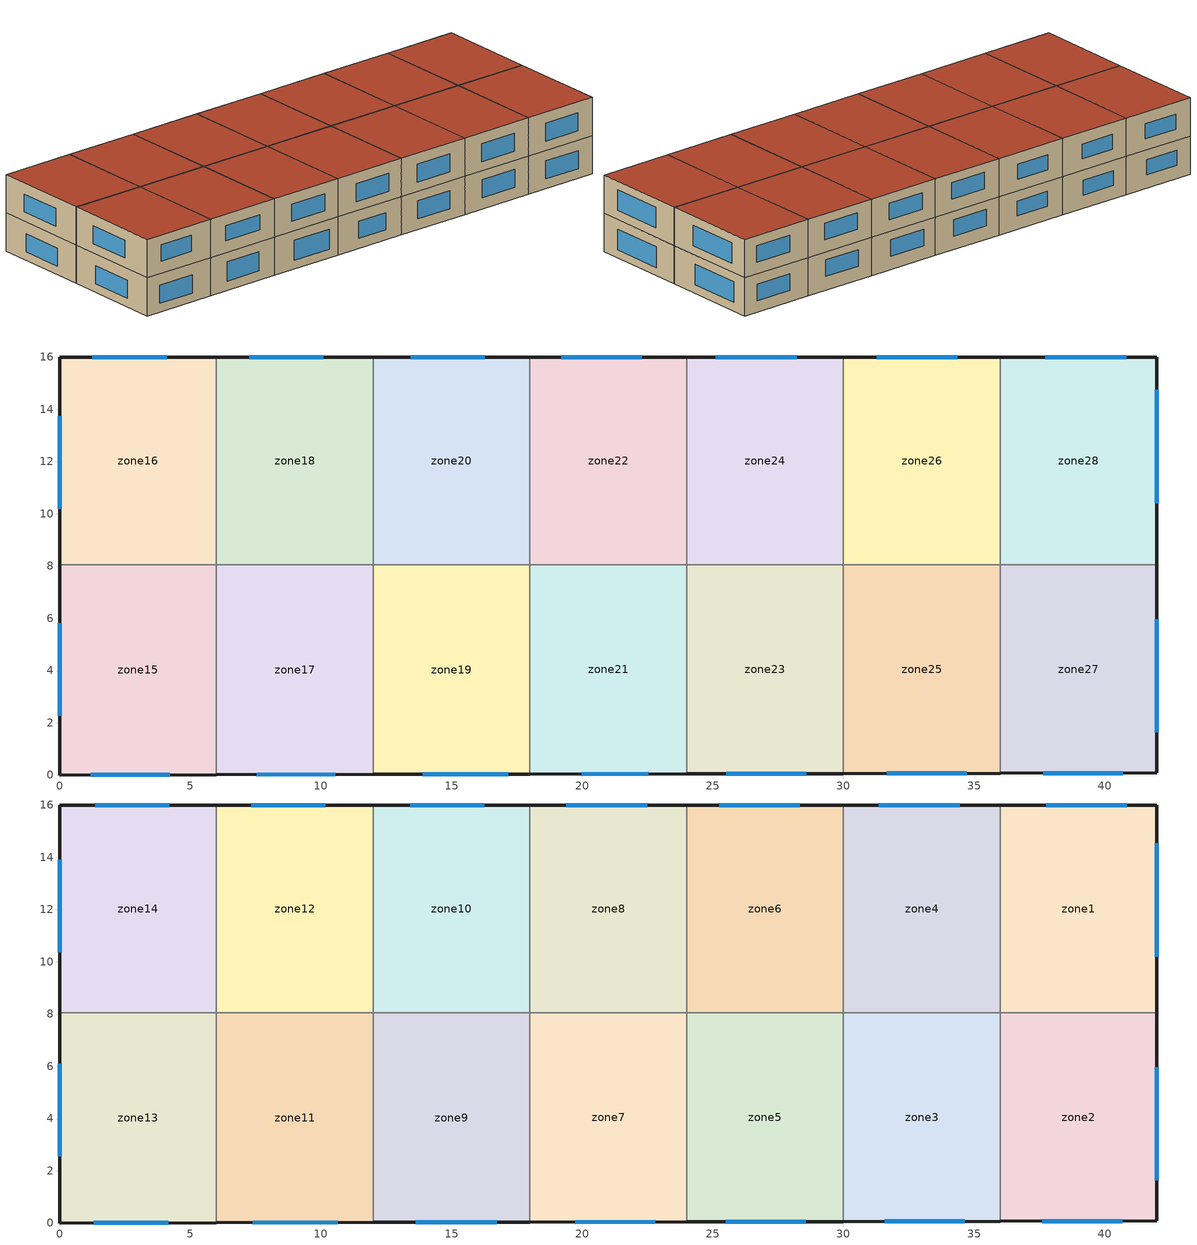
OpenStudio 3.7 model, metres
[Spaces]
zone15
 floor ground: 6,8.04 6,0.01 0,0 0,8.04 z0
 wall outside: 0,8.04 0,0 6,0.01 z0:3
 wall to zone16: 6,8.04 0,8.04 z0:3
 wall to zone17: 6,0.01 6,8.04 z0:3
 window: 1.19,0 4.22,0.01 z0.68:2.11; 0,5.81 0,2.27 z0.69:2.09
zone17
 floor ground: 12,8.04 12,0.02 6,0.01 6,8.04 z0
 wall outside: 6,0.01 12,0.02 z0:3
 wall to zone18: 12,8.04 6,8.04 z0:3
 wall to zone19: 12,0.02 12,8.04 z0:3
 window: 7.55,0.01 10.55,0.02 z0.74:2.26
zone19
 floor ground: 18,8.04 18,0.03 12,0.02 12,8.04 z0
 wall outside: 12,0.02 18,0.03 z0:3
 wall to zone20: 18,8.04 12,8.04 z0:3
 wall to zone21: 18,0.03 18,8.04 z0:3
 window: 13.9,0.03 17.16,0.03 z0.71:2.25
zone21
 floor ground: 24,8.04 24,0.04 18,0.03 18,8.04 z0
 wall outside: 18,0.03 24,0.04 z0:3
 wall to zone22: 24,8.04 18,8.04 z0:3
 wall to zone23: 24,0.04 24,8.04 z0:3
 window: 19.99,0.04 22.54,0.04 z0.8:2.11
zone23
 floor ground: 30,8.04 30,0.06 24,0.04 24,8.04 z0
 wall outside: 24,0.04 30,0.06 z0:3
 wall to zone24: 30,8.04 24,8.04 z0:3
 wall to zone25: 30,0.06 30,8.04 z0:3
 window: 25.53,0.05 28.58,0.05 z0.85:2.26
zone25
 floor ground: 36,8.04 36,0.07 30,0.06 30,8.04 z0
 wall outside: 30,0.06 36,0.07 z0:3
 wall to zone26: 36,8.04 30,8.04 z0:3
 wall to zone27: 36,0.07 36,8.04 z0:3
 window: 31.66,0.06 34.71,0.06 z0.88:2.29
zone27
 floor ground: 42,8.04 42,0.08 36,0.07 36,8.04 z0
 wall outside: 36,0.07 42,0.08 42,8.04 z0:3
 wall to zone28: 42,8.04 36,8.04 z0:3
 window: 37.65,0.07 40.7,0.08 z0.76:2.18; 42,1.63 42,5.97 z0.62:2.23
zone16
 floor ground: 6,16 6,8.04 0,8.04 0,16 z0
 wall outside: 6,16 0,16 0,8.04 z0:3
 wall to zone18: 6,8.04 6,16 z0:3
 window: 0,13.73 0,10.19 z0.67:2.07; 4.1,16 1.26,16 z1.06:2.22
zone18
 floor ground: 12,16 12,8.04 6,8.04 6,16 z0
 wall outside: 12,16 6,16 z0:3
 wall to zone20: 12,8.04 12,16 z0:3
 window: 10.09,16 7.25,16 z1.05:2.21
zone20
 floor ground: 18,16 18,8.04 12,8.04 12,16 z0
 wall outside: 18,16 12,16 z0:3
 wall to zone22: 18,8.04 18,16 z0:3
 window: 16.28,16 13.44,16 z1.05:2.21
zone22
 floor ground: 24,16 24,8.04 18,8.04 18,16 z0
 wall outside: 24,16 18,16 z0:3
 wall to zone24: 24,8.04 24,16 z0:3
 window: 22.29,16 19.2,16 z1.05:2.34
zone24
 floor ground: 30,16 30,8.04 24,8.04 24,16 z0
 wall outside: 30,16 24,16 z0:3
 wall to zone26: 30,8.04 30,16 z0:3
 window: 28.21,16 25.12,16 z1.03:2.32
zone26
 floor ground: 36,16 36,8.04 30,8.04 30,16 z0
 wall outside: 36,16 30,16 z0:3
 wall to zone28: 36,8.04 36,16 z0:3
 window: 34.37,16 31.28,16 z1.09:2.38
zone28
 floor ground: 42,16 42,8.04 36,8.04 36,16 z0
 wall outside: 42,8.04 42,16 36,16 z0:3
 window: 42,10.41 42,14.74 z0.69:2.3; 40.83,16 37.73,16 z0.9:2.19
zone13
 floor to zone15: 6,8.04 6,0.01 0,0 0,8.04 z3
 wall outside: 0,8.04 0,0 6,0.01 z3:6
 wall to zone14: 6,8.04 0,8.04 z3:6
 wall to zone11: 6,0.01 6,8.04 z3:6
 window: 1.31,0 4.16,0.01 z3.97:5.24; 0,6.1 0,2.56 z3.74:5.15
 roof outside: 0,0 6,0.01 6,8.04 0,8.04 z6
zone11
 floor to zone17: 12,8.04 12,0.02 6,0.01 6,8.04 z3
 wall outside: 6,0.01 12,0.02 z3:6
 wall to zone12: 12,8.04 6,8.04 z3:6
 wall to zone9: 12,0.02 12,8.04 z3:6
 window: 7.39,0.01 10.64,0.02 z3.95:5.11
 roof outside: 6,0.01 12,0.02 12,8.04 6,8.04 z6
zone9
 floor to zone19: 18,8.04 18,0.03 12,0.02 12,8.04 z3
 wall outside: 12,0.02 18,0.03 z3:6
 wall to zone10: 18,8.04 12,8.04 z3:6
 wall to zone7: 18,0.03 18,8.04 z3:6
 window: 13.62,0.03 16.74,0.03 z3.8:5.14
 roof outside: 12,0.02 18,0.03 18,8.04 12,8.04 z6
zone7
 floor to zone21: 24,8.04 24,0.04 18,0.03 18,8.04 z3
 wall outside: 18,0.03 24,0.04 z3:6
 wall to zone8: 24,8.04 18,8.04 z3:6
 wall to zone5: 24,0.04 24,8.04 z3:6
 window: 19.74,0.04 22.8,0.04 z3.73:5.14
 roof outside: 18,0.03 24,0.04 24,8.04 18,8.04 z6
zone5
 floor to zone23: 30,8.04 30,0.06 24,0.04 24,8.04 z3
 wall outside: 24,0.04 30,0.06 z3:6
 wall to zone6: 30,8.04 24,8.04 z3:6
 wall to zone3: 30,0.06 30,8.04 z3:6
 window: 25.5,0.05 28.55,0.05 z3.73:5.15
 roof outside: 24,0.04 30,0.06 30,8.04 24,8.04 z6
zone3
 floor to zone25: 36,8.04 36,0.07 30,0.06 30,8.04 z3
 wall outside: 30,0.06 36,0.07 z3:6
 wall to zone4: 36,8.04 30,8.04 z3:6
 wall to zone2: 36,0.07 36,8.04 z3:6
 window: 31.59,0.06 34.64,0.06 z3.73:5.14
 roof outside: 30,0.06 36,0.07 36,8.04 30,8.04 z6
zone2
 floor to zone27: 42,8.04 42,0.08 36,0.07 36,8.04 z3
 wall outside: 36,0.07 42,0.08 42,8.04 z3:6
 wall to zone1: 42,8.04 36,8.04 z3:6
 window: 37.62,0.07 40.67,0.08 z3.73:5.14; 42,1.63 42,5.97 z3.74:5.35
 roof outside: 36,0.07 42,0.08 42,8.04 36,8.04 z6
zone14
 floor to zone16: 6,16 6,8.04 0,8.04 0,16 z3
 wall outside: 6,16 0,16 0,8.04 z3:6
 wall to zone12: 6,8.04 6,16 z3:6
 window: 0,13.91 0,10.37 z3.74:5.14; 4.2,16 1.36,16 z3.91:5.07
 roof outside: 6,8.04 6,16 0,16 0,8.04 z6
zone12
 floor to zone18: 12,16 12,8.04 6,8.04 6,16 z3
 wall outside: 12,16 6,16 z3:6
 wall to zone10: 12,8.04 12,16 z3:6
 window: 10.18,16 7.34,16 z3.91:5.07
 roof outside: 12,8.04 12,16 6,16 6,8.04 z6
zone10
 floor to zone20: 18,16 18,8.04 12,8.04 12,16 z3
 wall outside: 18,16 12,16 z3:6
 wall to zone8: 18,8.04 18,16 z3:6
 window: 16.25,16 13.41,16 z3.93:5.09
 roof outside: 18,8.04 18,16 12,16 12,8.04 z6
zone8
 floor to zone22: 24,16 24,8.04 18,8.04 18,16 z3
 wall outside: 24,16 18,16 z3:6
 wall to zone6: 24,8.04 24,16 z3:6
 window: 22.49,16 19.4,16 z3.99:5.28
 roof outside: 24,8.04 24,16 18,16 18,8.04 z6
zone6
 floor to zone24: 30,16 30,8.04 24,8.04 24,16 z3
 wall outside: 30,16 24,16 z3:6
 wall to zone4: 30,8.04 30,16 z3:6
 window: 28.34,16 25.25,16 z3.94:5.24
 roof outside: 30,8.04 30,16 24,16 24,8.04 z6
zone4
 floor to zone26: 36,16 36,8.04 30,8.04 30,16 z3
 wall outside: 36,16 30,16 z3:6
 wall to zone1: 36,8.04 36,16 z3:6
 window: 34.45,16 31.36,16 z3.97:5.27
 roof outside: 36,8.04 36,16 30,16 30,8.04 z6
zone1
 floor to zone28: 42,16 42,8.04 36,8.04 36,16 z3
 wall outside: 42,8.04 42,16 36,16 z3:6
 window: 42,10.2 42,14.54 z3.67:5.28; 40.85,16 37.76,16 z3.93:5.22
 roof outside: 42,8.04 42,16 36,16 36,8.04 z6
[Building]
Building 1: Space Type=189.1-2009 - Office - OpenOffice - CZ4-8; Default Construction Set=189.1-2009 - CZ5 - Office
[Site]
Site 1
[ClimateZones]
Climate Zone Institution Name 1=ASHRAE; Climate Zone Document Name 1=ANSI/ASHRAE Standard 169; Climate Zone Document Year 1=2006; Climate Zone Institution Name 2=CEC; Climate Zone Document Name 2=California Climate Zone Descriptions; Climate Zone Document Year 2=1995
[DefaultConstructionSet]
189.1-2009 - CZ5 - Office: Default Exterior Surface Constructions=Default Surface Constructions 13; Default Interior Surface Constructions=Default Surface Constructions 14; Default Ground Contact Surface Constructions=Default Surface Constructions 15; Default Exterior SubSurface Constructions=Default Sub Surface Constructions 9; Default Interior SubSurface Constructions=Default Sub Surface Constructions 10; Interior Partition Construction=Interior Partition
[DefaultSurfaceConstructions]
Name | Floor Construction | Wall Construction | Roof Ceiling Construction
Default Surface Constructions 13 | ExtSlabCarpet 4in ClimateZone 1-8 | ASHRAE 189.1-2009 ExtWall Mass ClimateZone 5 | ASHRAE 189.1-2009 ExtRoof IEAD ClimateZone 2-5
Default Surface Constructions 14 | Interior Floor | Interior Wall | Interior Ceiling
Default Surface Constructions 15 | ExtSlabCarpet 4in ClimateZone 1-8 | ExtSlabCarpet 4in ClimateZone 1-8 | ExtSlabCarpet 4in ClimateZone 1-8
[Construction]
ExtSlabCarpet 4in ClimateZone 1-8: MAT-CC05 4 HW CONCRETE, CP02 CARPET PAD
Interior Floor: F16 Acoustic tile, F05 Ceiling air space resistance, M11 100mm lightweight concrete
Interior Wall: G01a 19mm gypsum board, F04 Wall air space resistance, G01a 19mm gypsum board
Interior Ceiling: M11 100mm lightweight concrete, F05 Ceiling air space resistance, F16 Acoustic tile
Exterior Door: F08 Metal surface, I01 25mm insulation board
Interior Window: Clear 3mm
Interior Door; Interior Partition: G05 25mm wood
ASHRAE 189.1-2009 ExtRoof IEAD ClimateZone 2-5: Roof Membrane, Roof Insulation [21], Metal Decking
ASHRAE 189.1-2009 ExtWindow ClimateZone 4-5: Theoretical Glass [207]
ASHRAE 189.1-2009 ExtWall Mass ClimateZone 5: 1IN Stucco, 8IN Concrete HW, Wall Insulation [40], 1/2IN Gypsum
[Material] Thermal Absorptance=0.9
Name | Roughness | Thickness {m} | Conductivity {W/m-K} | Density {kg/m3} | Specific Heat {J/kg-K} | Solar Absorptance | Visible Absorptance
MAT-CC05 4 HW CONCRETE | Rough | 0.1016 | 1.311 | 2240 | 836.8 | 0.85 | 0.85
1IN Stucco | Smooth | 0.0253 | 0.6918 | 1858 | 837 | 0.92 | 0.92
8IN Concrete HW | MediumRough | 0.2033 | 1.7296 | 2243 | 837 | 0.65 | 0.65
1/2IN Gypsum | Smooth | 0.0127 | 0.16 | 784.9 | 830 | 0.4 | 0.4
Roof Membrane | VeryRough | 0.0095 | 0.16 | 1121.29 | 1460 | 0.7 | 0.7
Metal Decking | MediumSmooth | 0.0015 | 45.006 | 7680 | 418.4 | 0.6 | 0.6
F16 Acoustic tile | MediumSmooth | 0.0191 | 0.06 | 368 | 590 | 0.3 | 0.3
M11 100mm lightweight concrete | MediumRough | 0.1016 | 0.53 | 1280 | 840 | 0.5 | 0.5
G01a 19mm gypsum board | MediumSmooth | 0.019 | 0.16 | 800 | 1090 | 0.4 | 0.4
F08 Metal surface | Smooth | 0.0008 | 45.28 | 7824 | 500 | 0.7 | 0.7
I01 25mm insulation board | MediumRough | 0.0254 | 0.03 | 43 | 1210 | 0.6 | 0.6
G05 25mm wood | MediumSmooth | 0.0254 | 0.15 | 608 | 1630 | 0.5 | 0.5
Roof Insulation [21] | MediumRough | 0.2105 | 0.049 | 265 | 836.8 | 0.7 | 0.7
Wall Insulation [40] | MediumRough | 0.0794 | 0.0432 | 91 | 837 | 0.5 | 0.5
[Material:NoMass]
CP02 CARPET PAD: Roughness=Smooth; Thermal Resistance {m2-K/W}=0.1; Thermal Absorptance=0.9; Solar Absorptance=0.8; Visible Absorptance=0.8
[Material:AirGap]
Name | Thermal Resistance {m2-K/W}
F05 Ceiling air space resistance | 0.18
F04 Wall air space resistance | 0.15
[DefaultSubSurfaceConstructions]
Name | Fixed Window Construction | Operable Window Construction | Door Construction | Tubular Daylight Dome Construction | Tubular Daylight Diffuser Construction
Default Sub Surface Constructions 9 | ASHRAE 189.1-2009 ExtWindow ClimateZone 4-5 | ASHRAE 189.1-2009 ExtWindow ClimateZone 4-5 | Exterior Door | Interior Window | Interior Window
Default Sub Surface Constructions 10 | Interior Window | Interior Window | Interior Door
[WindowMaterial:Glazing] Optical Data Type=SpectralAverage; Thickness {m}=0.003; Back Side Solar Reflectance at Normal Incidence=0; Back Side Visible Reflectance at Normal Incidence=0; Infrared Transmittance at Normal Incidence=0; Dirt Correction Factor for Solar and Visible Transmittance=1; Solar Diffusing=No
Name | Solar Transmittance at Normal Incidence | Front Side Solar Reflectance at Normal Incidence | Visible Transmittance at Normal Incidence | Front Side Visible Reflectance at Normal Incidence | Front Side Infrared Hemispherical Emissivity | Back Side Infrared Hemispherical Emissivity | Conductivity {W/m-K}
Clear 3mm | 0.837 | 0.075 | 0.898 | 0.081 | 0.84 | 0.84 | 0.9
Theoretical Glass [207] | 0.3311 | 0.6189 | 0.44 | 0.51 | 0.9 | 0.9 | 0.0133
[WindowMaterial:Blind]
Window Material Blind 1: Slat Width {m}=0.025; Slat Separation {m}=0.01875; Front Side Slat Beam Solar Reflectance=0.5; Back Side Slat Beam Solar Reflectance=0.5; Front Side Slat Diffuse Solar Reflectance=0.5; Back Side Slat Diffuse Solar Reflectance=0.5; Slat Beam Visible Transmittance=0
[SpaceType]
189.1-2009 - Office - OpenOffice - CZ4-8: Default Schedule Set=189.1-2009 - Office - OpenOffice - CZ4-8 Schedule Set; Design Specification Outdoor Air Object=189.1-2009 - Office - OpenOffice - CZ4-8 Ventilation; Standards Building Type=Office; Standards Space Type=OpenOffice
[DefaultScheduleSet]
189.1-2009 - Office - OpenOffice - CZ4-8 Schedule Set: Number of People Schedule=Office Work Occ; People Activity Level Schedule=Office Activity; Lighting Schedule=Office Bldg Light; Electric Equipment Schedule=Office Bldg Equip; Infiltration Schedule=Office Infil Quarter On
[Lights:Definition]
189.1-2009 - Office - OpenOffice - CZ4-8 Lights Definition: Design Level Calculation Method=Watts/Area; Watts per Space Floor Area {W/m2}=10.6563
[Lights]
189.1-2009 - Office - OpenOffice - CZ4-8 Lights: Lights Definition=189.1-2009 - Office - OpenOffice - CZ4-8 Lights Definition; Space or SpaceType=189.1-2009 - Office - OpenOffice - CZ4-8
[DesignSpecification:OutdoorAir]
189.1-2009 - Office - OpenOffice - CZ4-8 Ventilation: Outdoor Air Method=Sum; Outdoor Air Flow per Person {m3/s-person}=0.00943895
[People:Definition]
189.1-2009 - Office - OpenOffice - CZ4-8 People Definition: Number of People Calculation Method=People/Area; People per Space Floor Area {person/m2}=0.0565105; Fraction Radiant=0.3
[People]
189.1-2009 - Office - OpenOffice - CZ4-8 People: People Definition=189.1-2009 - Office - OpenOffice - CZ4-8 People Definition; Space or SpaceType=189.1-2009 - Office - OpenOffice - CZ4-8
[SpaceInfiltration:DesignFlowRate]
189.1-2009 - Office - OpenOffice - CZ4-8 Infiltration: Space or SpaceType=189.1-2009 - Office - OpenOffice - CZ4-8; Design Flow Rate Calculation Method=Flow/ExteriorArea; Flow per Exterior Surface Area {m3/s-m2}=0.000226568
[ElectricEquipment:Definition]
189.1-2009 - Office - OpenOffice - CZ4-8 Electric Equipment Definition: Design Level Calculation Method=Watts/Area; Watts per Space Floor Area {W/m2}=7.64238
[ElectricEquipment]
189.1-2009 - Office - OpenOffice - CZ4-8 Electric Equipment: Electric Equipment Definition=189.1-2009 - Office - OpenOffice - CZ4-8 Electric Equipment Definition; Space or SpaceType=189.1-2009 - Office - OpenOffice - CZ4-8
[ShadingControl]
Shading Control 1: Shading Type=InteriorBlind; Shading Device Material=Window Material Blind 1; Multiple Surface Control Type=Sequential
[BuildingStory] Nominal Floor to Floor Height {m}=3
Name | Nominal Z Coordinate {m}
Building Story 1 | 0
Building Story 2 | 3
[Space]
Name | Building Story | Thermal Zone
zone15 | Building Story 1 | Thermal Zone: zone15
zone17 | Building Story 1 | Thermal Zone: zone17
zone19 | Building Story 1 | Thermal Zone: zone19
zone21 | Building Story 1 | Thermal Zone: zone21
zone23 | Building Story 1 | Thermal Zone: zone23
zone25 | Building Story 1 | Thermal Zone: zone25
zone27 | Building Story 1 | Thermal Zone: zone27
zone16 | Building Story 1 | Thermal Zone: zone16
zone18 | Building Story 1 | Thermal Zone: zone18
zone20 | Building Story 1 | Thermal Zone: zone20
zone22 | Building Story 1 | Thermal Zone: zone22
zone24 | Building Story 1 | Thermal Zone: zone24
zone26 | Building Story 1 | Thermal Zone: zone26
zone28 | Building Story 1 | Thermal Zone: zone28
zone13 | Building Story 2 | Thermal Zone: zone13
zone11 | Building Story 2 | Thermal Zone: zone11
zone9 | Building Story 2 | Thermal Zone: zone9
zone7 | Building Story 2 | Thermal Zone: zone7
zone5 | Building Story 2 | Thermal Zone: zone5
zone3 | Building Story 2 | Thermal Zone: zone3
zone2 | Building Story 2 | Thermal Zone: zone2
zone14 | Building Story 2 | Thermal Zone: zone14
zone12 | Building Story 2 | Thermal Zone: zone12
zone10 | Building Story 2 | Thermal Zone: zone10
zone8 | Building Story 2 | Thermal Zone: zone8
zone6 | Building Story 2 | Thermal Zone: zone6
zone4 | Building Story 2 | Thermal Zone: zone4
zone1 | Building Story 2 | Thermal Zone: zone1
[ThermalZone] Use Ideal Air Loads=No
Thermal Zone: zone25; Thermal Zone: zone15; Thermal Zone: zone28; Thermal Zone: zone21; Thermal Zone: zone17; Thermal Zone: zone19; Thermal Zone: zone23; Thermal Zone: zone4; Thermal Zone: zone27; Thermal Zone: zone16; Thermal Zone: zone18; Thermal Zone: zone20; Thermal Zone: zone22; Thermal Zone: zone24; Thermal Zone: zone26; Thermal Zone: zone13; Thermal Zone: zone7; Thermal Zone: zone11; Thermal Zone: zone9; Thermal Zone: zone5; Thermal Zone: zone3; Thermal Zone: zone2; Thermal Zone: zone10; Thermal Zone: zone14; Thermal Zone: zone12; Thermal Zone: zone8; Thermal Zone: zone6; Thermal Zone: zone1
[Sizing:Zone] Zone Cooling Design Supply Air Temperature Input Method=SupplyAirTemperature; Zone Cooling Design Supply Air Temperature {C}=14; Zone Cooling Design Supply Air Temperature Difference {deltaC}=11.11; Zone Heating Design Supply Air Temperature Input Method=SupplyAirTemperature; Zone Heating Design Supply Air Temperature {C}=40; Zone Heating Design Supply Air Temperature Difference {deltaC}=11.11; Zone Cooling Design Supply Air Humidity Ratio {kg-H2O/kg-air}=0.0085; Zone Heating Design Supply Air Humidity Ratio {kg-H2O/kg-air}=0.008; Cooling Design Air Flow Method=DesignDay; Heating Design Air Flow Method=DesignDay; Account for Dedicated Outdoor Air System=No; Dedicated Outdoor Air System Control Strategy=NeutralSupplyAir; Dedicated Outdoor Air Low Setpoint Temperature for Design {C}=autosize; Dedicated Outdoor Air High Setpoint Temperature for Design {C}=autosize; Zone Load Sizing Method=Sensible Load Only No Latent Load; Zone Latent Cooling Design Supply Air Humidity Ratio Input Method=HumidityRatioDifference; Zone Cooling Design Supply Air Humidity Ratio Difference {kgWater/kgDryAir}=0.005; Zone Latent Heating Design Supply Air Humidity Ratio Input Method=HumidityRatioDifference; Zone Humidification Design Supply Air Humidity Ratio Difference {kgWater/kgDryAir}=0.005
Thermal Zone: zone25; Thermal Zone: zone15; Thermal Zone: zone28; Thermal Zone: zone21; Thermal Zone: zone17; Thermal Zone: zone19; Thermal Zone: zone23; Thermal Zone: zone4; Thermal Zone: zone27; Thermal Zone: zone16; Thermal Zone: zone18; Thermal Zone: zone20; Thermal Zone: zone22; Thermal Zone: zone24; Thermal Zone: zone26; Thermal Zone: zone13; Thermal Zone: zone7; Thermal Zone: zone11; Thermal Zone: zone9; Thermal Zone: zone5; Thermal Zone: zone3; Thermal Zone: zone2; Thermal Zone: zone10; Thermal Zone: zone14; Thermal Zone: zone12; Thermal Zone: zone8; Thermal Zone: zone6; Thermal Zone: zone1
[Schedule:Ruleset]
Name | Default Day Schedule | Summer Design Day Schedule | Winter Design Day Schedule
Office Bldg Light | Office Bldg Light Default Schedule | Office Bldg Light Summer Design Day | Office Bldg Light Winter Design Day
Office Activity | Office Activity Default Schedule | Office Activity Summer Design Day | Office Activity Winter Design Day
Office Infil Quarter On | Office Infil Quarter On Default Schedule | Office Infil Quarter On Summer Design Day | Office Infil Quarter On Winter Design Day
Office Bldg Equip | Office Bldg Equip Default Schedule | Office Bldg Equip Summer Design Day | Office Bldg Equip Winter Design Day
Office Work Occ | Office Bldg Occ Default Schedule | Office Bldg Occ Summer Design Day | Office Bldg Occ Winter Design Day
[Schedule:Day]
Office Bldg Light Default Schedule: 5, 0, 0.05, 7, 0, 0.1, 8, 0, 0.3, 17, 0, 0.9, 18, 0, 0.7, 20, 0, 0.5, 22, 0, 0.3, 23, 0, 0.1, 24, 0, 0.05
Office Bldg Light Summer Design Day; Office Infil Quarter On Rule 1 Day Schedule; Office Bldg Equip Summer Design Day: 24, 0, 1
Office Bldg Light Winter Design Day; Office Bldg Equip Winter Design Day; Office Bldg Occ Winter Design Day; Office Bldg Occ Rule 1 Day Schedule: 24, 0, 0
Office Bldg Light Rule 1 Day Schedule: 24, 0, 0.05
Office Bldg Light Rule 2 Day Schedule: 6, 0, 0.05, 8, 0, 0.1, 14, 0, 0.5, 17, 0, 0.15, 24, 0, 0.05
Office Activity Default Schedule; Office Activity Summer Design Day; Office Activity Winter Design Day: 24, 0, 132
Office Infil Quarter On Default Schedule; Office Infil Quarter On Summer Design Day: 6, 0, 1, 22, 0, 0.25, 24, 0, 1
Office Infil Quarter On Winter Design Day; Office Infil Quarter On Rule 2 Day Schedule: 6, 0, 1, 18, 0, 0.25, 24, 0, 1
Office Bldg Equip Default Schedule: 8, 0, 0.4, 12, 0, 0.9, 13, 0, 0.8, 17, 0, 0.9, 18, 0, 0.8, 20, 0, 0.6, 22, 0, 0.5, 24, 0, 0.4
Office Bldg Equip Rule 1 Day Schedule: 24, 0, 0.3
Office Bldg Equip Rule 2 Day Schedule: 6, 0, 0.3, 8, 0, 0.4, 14, 0, 0.5, 17, 0, 0.35, 24, 0, 0.3
Office Bldg Occ Default Schedule: 6, 0, 0, 7, 0, 0.1, 8, 0, 0.2, 12, 0, 0.85, 13, 0, 0.5, 17, 0, 0.85, 18, 0, 0.7, 20, 0, 0.4, 22, 0, 0.1, 24, 0, 0.05
Office Bldg Occ Summer Design Day: 6, 0, 0, 22, 0, 1, 24, 0, 0.05
Office Bldg Occ Rule 2 Day Schedule: 6, 0, 0, 8, 0, 0.1, 14, 0, 0.4, 17, 0, 0.1, 24, 0, 0
[Schedule:Rule] Apply Monday=No; Apply Tuesday=No; Apply Wednesday=No; Apply Thursday=No; Apply Friday=No; Date Specification Type=DateRange; Start Month=1; Start Day=1; End Month=12; End Day=31
Name | Schedule Ruleset | Rule Order | Day Schedule | Apply Sunday | Apply Saturday
Office Bldg Light Rule 1 | Office Bldg Light | 0 | Office Bldg Light Rule 1 Day Schedule | Yes | No
Office Bldg Light Rule 2 | Office Bldg Light | 1 | Office Bldg Light Rule 2 Day Schedule | No | Yes
Office Infil Quarter On Rule 1 | Office Infil Quarter On | 0 | Office Infil Quarter On Rule 1 Day Schedule | Yes | No
Office Infil Quarter On Rule 2 | Office Infil Quarter On | 1 | Office Infil Quarter On Rule 2 Day Schedule | No | Yes
Office Bldg Equip Rule 1 | Office Bldg Equip | 0 | Office Bldg Equip Rule 1 Day Schedule | Yes | No
Office Bldg Equip Rule 2 | Office Bldg Equip | 1 | Office Bldg Equip Rule 2 Day Schedule | No | Yes
Office Work Occ Rule 1 | Office Work Occ | 0 | Office Bldg Occ Rule 1 Day Schedule | Yes | No
Office Work Occ Rule 2 | Office Work Occ | 1 | Office Bldg Occ Rule 2 Day Schedule | No | Yes
